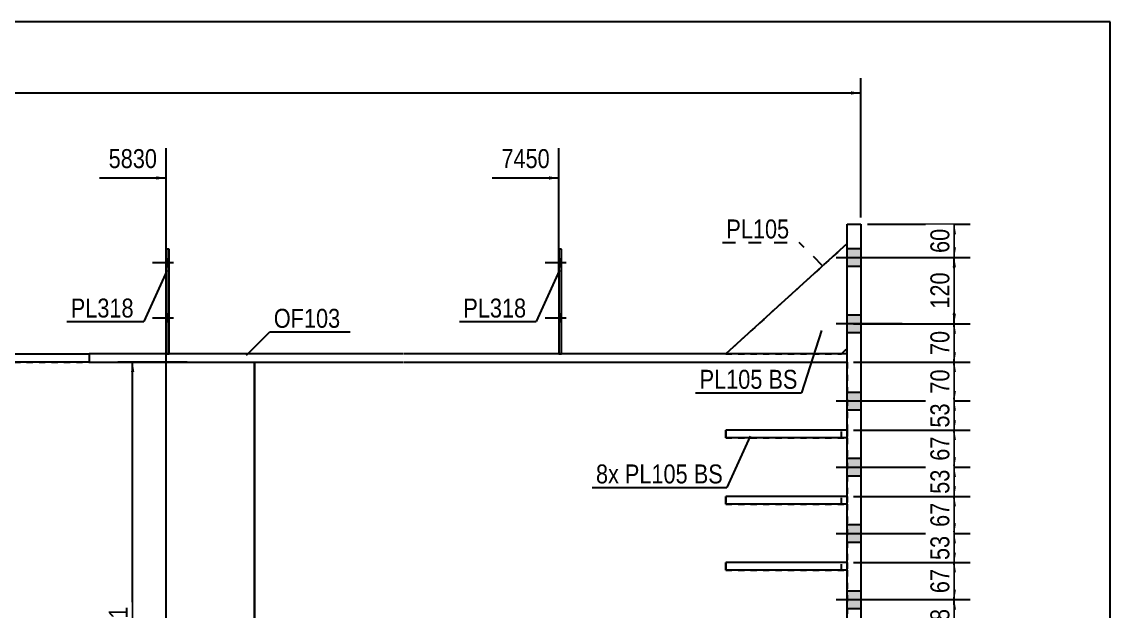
# Model space of a CAD drawing. Header units: millimetres. Extents: x -290 to 123, y -159 to 128.
# Drawn here: x -41.7 to 122.8, y 39.4 to 128.4 of the extents above; entities that cross this region are included whole.
import ezdxf

# ---------------------------------------------------------------- set-up
doc = ezdxf.new("R2010")
doc.units = ezdxf.units.MM
doc.linetypes.add('DXK_LINE_DOT1', pattern=[1.8814, 0.9407, -0.9407])
doc.linetypes.add('DXK_LINE_DOT2', pattern=[3.9198, 1.9599, -1.9599])
doc.styles.add('Arial Narrow', font='ARIALN.TTF', dxfattribs={"height": 0.2})

# ---------------------------------------------------------------- blocks, each defined once
blk = doc.blocks.new('Unknown-622979686-1210')
at = {"color": 5, "linetype": 'Continuous'}
for p, q in [((122.75, 128.37), (-287.25, 128.37)), ((122.75, -158.63), (122.75, 128.37))]:
    blk.add_line(p, q, dxfattribs=at)
blk = doc.blocks.new('Part-622979686-1565 - 1461')
at = {"color": 2, "linetype": 'Continuous'}
for p, q in [((64.65, 65.54), (64.65, 66.71)), ((82.98, 66.71), (64.65, 66.71)), ((82.98, 65.54), (64.65, 65.54))]:
    blk.add_line(p, q, dxfattribs=at)
at = {"color": 7, "linetype": 'DXK_LINE_DOT1'}
for p, q in [((82.15, 65.54), (82.15, 66.71)), ((82.98, 66.71), (82.98, 65.54))]:
    blk.add_line(p, q, dxfattribs=at)
blk = doc.blocks.new('Part-622979686-1484 - 1461')
at = {"color": 2, "linetype": 'Continuous'}
for p, q in [((82.98, 94.87), (64.65, 78.21)), ((82.15, 78.21), (82.98, 79.04))]:
    blk.add_line(p, q, dxfattribs=at)
at = {"color": 7, "linetype": 'DXK_LINE_DOT1'}
for p, q in [((82.98, 79.04), (82.98, 94.87)), ((64.65, 78.21), (82.15, 78.21))]:
    blk.add_line(p, q, dxfattribs=at)
blk = doc.blocks.new('Part-622979686-1728 - 1461')
at = {"color": 2, "linetype": 'Continuous'}
for p, q in [((39.86, 94.04), (39.44, 94.04)), ((39.44, 94.04), (39.44, 78.21)), ((39.86, 78.21), (39.86, 94.04))]:
    blk.add_line(p, q, dxfattribs=at)
at = {"color": 7, "linetype": 'DXK_LINE_DOT1'}
blk.add_line((39.44, 78.21), (39.86, 78.21), dxfattribs=at)
blk = doc.blocks.new('Part-622979686-1607 - 1461')
at = {"color": 7, "linetype": 'DXK_LINE_DOT1'}
for p, q in [((82.98, 46.71), (64.65, 46.71)), ((64.65, 46.71), (64.65, 45.54)), ((64.65, 45.54), (82.98, 45.54))]:
    blk.add_line(p, q, dxfattribs=at)
blk = doc.blocks.new('Part-622979686-1543 - 1461')
at = {"color": 7, "linetype": 'DXK_LINE_DOT1'}
for p, q in [((82.98, 94.87), (64.65, 78.21)), ((82.15, 78.21), (82.98, 79.04))]:
    blk.add_line(p, q, dxfattribs=at)
blk = doc.blocks.new('Part-622979686-1587 - 1461')
at = {"color": 7, "linetype": 'DXK_LINE_DOT1'}
for p, q in [((82.98, 66.71), (64.65, 66.71)), ((64.65, 66.71), (64.65, 65.54)), ((64.65, 65.54), (82.98, 65.54))]:
    blk.add_line(p, q, dxfattribs=at)
blk = doc.blocks.new('Part-622979686-1592 - 1461')
at = {"color": 2, "linetype": 'Continuous'}
for p, q in [((64.65, 55.54), (64.65, 56.71)), ((82.98, 56.71), (64.65, 56.71)), ((82.98, 55.54), (64.65, 55.54))]:
    blk.add_line(p, q, dxfattribs=at)
at = {"color": 7, "linetype": 'DXK_LINE_DOT1'}
for p, q in [((82.15, 55.54), (82.15, 56.71)), ((82.98, 56.71), (82.98, 55.54))]:
    blk.add_line(p, q, dxfattribs=at)
blk = doc.blocks.new('Part-622979686-1597 - 1461')
at = {"color": 7, "linetype": 'DXK_LINE_DOT1'}
for p, q in [((82.98, 56.71), (64.65, 56.71)), ((64.65, 56.71), (64.65, 55.54)), ((64.65, 55.54), (82.98, 55.54))]:
    blk.add_line(p, q, dxfattribs=at)
blk = doc.blocks.new('Part-622979686-1602 - 1461')
at = {"color": 2, "linetype": 'Continuous'}
for p, q in [((64.65, 45.54), (64.65, 46.71)), ((82.98, 46.71), (64.65, 46.71)), ((82.98, 45.54), (64.65, 45.54))]:
    blk.add_line(p, q, dxfattribs=at)
at = {"color": 7, "linetype": 'DXK_LINE_DOT1'}
for p, q in [((82.15, 45.54), (82.15, 46.71)), ((82.98, 46.71), (82.98, 45.54))]:
    blk.add_line(p, q, dxfattribs=at)
blk = doc.blocks.new('Part-622979686-1750 - 1461')
at = {"color": 7, "linetype": 'DXK_LINE_DOT1'}
blk.add_line((-54.15, 76.96), (-6.53, 76.96), dxfattribs=at)
at = {"color": 2, "linetype": 'Continuous'}
blk.add_line((-6.53, -7.5), (-6.53, 76.96), dxfattribs=at)
blk = doc.blocks.new('Part-622979686-1989 - 1461')
at = {"color": 2, "linetype": 'Continuous'}
for p, q in [((-54.15, 78.21), (-31.53, 78.21)), ((-31.53, 78.21), (-31.53, 76.96)), ((-31.53, 76.96), (-54.15, 76.96))]:
    blk.add_line(p, q, dxfattribs=at)
blk = doc.blocks.new('Bolt-622979686-1668 - 1461')
at = {"linetype": 'Continuous'}
for points in [[(-19.45, 91.37), (-19.45, 92.54), (-19.86, 92.54), (-19.86, 91.37)], [(-19.45, 91.37), (-19.45, 92.54), (-19.86, 92.54), (-19.86, 91.37)], [(-19.45, 83.04), (-19.45, 84.21), (-19.86, 84.21), (-19.86, 83.04)], [(-19.45, 83.04), (-19.45, 84.21), (-19.86, 84.21), (-19.86, 83.04)]]:
    blk.add_hatch(color=3, dxfattribs=at).paths.add_polyline_path(points)
at = {"color": 3, "linetype": 'Continuous'}
for p, q in [((-19.45, 92.54), (-19.86, 92.54)), ((-19.45, 92.54), (-19.86, 92.54)), ((-18.78, 91.96), (-21.95, 91.96)), ((-18.78, 91.96), (-21.95, 91.96)), ((-19.45, 91.37), (-19.86, 91.37)), ((-19.45, 91.37), (-19.86, 91.37)), ((-19.45, 84.21), (-19.86, 84.21)), ((-19.45, 84.21), (-19.86, 84.21)), ((-18.78, 83.62), (-21.95, 83.62)), ((-18.78, 83.62), (-21.95, 83.62)), ((-19.45, 83.04), (-19.86, 83.04)), ((-19.45, 83.04), (-19.86, 83.04))]:
    blk.add_line(p, q, dxfattribs=at)
blk = doc.blocks.new('Bolt-622979686-1669 - 1461')
at = {"linetype": 'Continuous'}
for points in [[(39.86, 91.37), (39.86, 92.54), (39.44, 92.54), (39.44, 91.37)], [(39.86, 91.37), (39.86, 92.54), (39.44, 92.54), (39.44, 91.37)], [(39.86, 83.04), (39.86, 84.21), (39.44, 84.21), (39.44, 83.04)], [(39.86, 83.04), (39.86, 84.21), (39.44, 84.21), (39.44, 83.04)]]:
    blk.add_hatch(color=3, dxfattribs=at).paths.add_polyline_path(points)
at = {"color": 3, "linetype": 'Continuous'}
for p, q in [((39.86, 92.54), (39.44, 92.54)), ((39.86, 92.54), (39.44, 92.54)), ((40.53, 91.96), (37.36, 91.96)), ((40.53, 91.96), (37.36, 91.96)), ((39.86, 91.37), (39.44, 91.37)), ((39.86, 91.37), (39.44, 91.37)), ((39.86, 84.21), (39.44, 84.21)), ((39.86, 84.21), (39.44, 84.21)), ((40.53, 83.62), (37.36, 83.62)), ((40.53, 83.62), (37.36, 83.62)), ((39.86, 83.04), (39.44, 83.04)), ((39.86, 83.04), (39.44, 83.04))]:
    blk.add_line(p, q, dxfattribs=at)
blk = doc.blocks.new('Part-622979686-1713 - 1461')
at = {"color": 2, "linetype": 'Continuous'}
for p, q in [((-31.53, 78.21), (-31.53, 76.96)), ((15.97, 78.21), (-31.53, 78.21)), ((82.98, 78.21), (16.07, 78.21)), ((-31.53, 76.96), (15.97, 76.96)), ((16.07, 76.96), (82.98, 76.96))]:
    blk.add_line(p, q, dxfattribs=at)
at = {"color": 7, "linetype": 'DXK_LINE_DOT1'}
blk.add_line((82.98, 76.96), (82.98, 78.21), dxfattribs=at)
blk = doc.blocks.new('Part-622979686-1723 - 1461')
at = {"color": 2, "linetype": 'Continuous'}
for p, q in [((-19.45, 94.04), (-19.86, 94.04)), ((-19.86, 94.04), (-19.86, 78.21)), ((-19.45, 78.21), (-19.45, 94.04))]:
    blk.add_line(p, q, dxfattribs=at)
at = {"color": 7, "linetype": 'DXK_LINE_DOT1'}
blk.add_line((-19.86, 78.21), (-19.45, 78.21), dxfattribs=at)
blk = doc.blocks.new('Bolt-622979686-1734 - 1461')
at = {"linetype": 'Continuous'}
for points in [[(82.98, 94.12), (82.98, 91.46), (85.07, 91.46), (85.07, 94.12)], [(82.98, 94.12), (82.98, 91.46), (85.07, 91.46), (85.07, 94.12)], [(82.98, 94.12), (82.98, 91.46), (85.07, 91.46), (85.07, 94.12)], [(82.98, 94.12), (82.98, 91.46), (85.07, 91.46), (85.07, 94.12)], [(82.98, 84.12), (82.98, 81.46), (85.07, 81.46), (85.07, 84.12)], [(82.98, 84.12), (82.98, 81.46), (85.07, 81.46), (85.07, 84.12)], [(82.98, 84.12), (82.98, 81.46), (85.07, 81.46), (85.07, 84.12)], [(82.98, 84.12), (82.98, 81.46), (85.07, 81.46), (85.07, 84.12)], [(82.98, 72.46), (82.98, 69.79), (85.07, 69.79), (85.07, 72.46)], [(82.98, 72.46), (82.98, 69.79), (85.07, 69.79), (85.07, 72.46)], [(82.98, 72.46), (82.98, 69.79), (85.07, 69.79), (85.07, 72.46)], [(82.98, 72.46), (82.98, 69.79), (85.07, 69.79), (85.07, 72.46)], [(82.98, 62.46), (82.98, 59.79), (85.07, 59.79), (85.07, 62.46)], [(82.98, 62.46), (82.98, 59.79), (85.07, 59.79), (85.07, 62.46)], [(82.98, 62.46), (82.98, 59.79), (85.07, 59.79), (85.07, 62.46)], [(82.98, 62.46), (82.98, 59.79), (85.07, 59.79), (85.07, 62.46)], [(82.98, 52.46), (82.98, 49.79), (85.07, 49.79), (85.07, 52.46)], [(82.98, 52.46), (82.98, 49.79), (85.07, 49.79), (85.07, 52.46)], [(82.98, 52.46), (82.98, 49.79), (85.07, 49.79), (85.07, 52.46)], [(82.98, 52.46), (82.98, 49.79), (85.07, 49.79), (85.07, 52.46)], [(82.98, 42.46), (82.98, 39.79), (85.07, 39.79), (85.07, 42.46)], [(82.98, 42.46), (82.98, 39.79), (85.07, 39.79), (85.07, 42.46)], [(82.98, 42.46), (82.98, 39.79), (85.07, 39.79), (85.07, 42.46)], [(82.98, 42.46), (82.98, 39.79), (85.07, 39.79), (85.07, 42.46)], [(82.98, 28.29), (82.98, 25.62), (85.07, 25.62), (85.07, 28.29)], [(82.98, 28.29), (82.98, 25.62), (85.07, 25.62), (85.07, 28.29)], [(82.98, 28.29), (82.98, 25.62), (85.07, 25.62), (85.07, 28.29)], [(82.98, 28.29), (82.98, 25.62), (85.07, 25.62), (85.07, 28.29)], [(82.98, 14.12), (82.98, 11.46), (85.07, 11.46), (85.07, 14.12)], [(82.98, 14.12), (82.98, 11.46), (85.07, 11.46), (85.07, 14.12)], [(82.98, 14.12), (82.98, 11.46), (85.07, 11.46), (85.07, 14.12)], [(82.98, 14.12), (82.98, 11.46), (85.07, 11.46), (85.07, 14.12)], [(82.98, 4.12), (82.98, 1.46), (85.07, 1.46), (85.07, 4.12)], [(82.98, 4.12), (82.98, 1.46), (85.07, 1.46), (85.07, 4.12)], [(82.98, 4.12), (82.98, 1.46), (85.07, 1.46), (85.07, 4.12)], [(82.98, 4.12), (82.98, 1.46), (85.07, 1.46), (85.07, 4.12)], [(82.98, -5.88), (82.98, -8.54), (85.07, -8.54), (85.07, -5.88)], [(82.98, -5.88), (82.98, -8.54), (85.07, -8.54), (85.07, -5.88)], [(82.98, -5.88), (82.98, -8.54), (85.07, -8.54), (85.07, -5.88)], [(82.98, -5.88), (82.98, -8.54), (85.07, -8.54), (85.07, -5.88)], [(82.98, -15.88), (82.98, -18.54), (85.07, -18.54), (85.07, -15.88)], [(82.98, -15.88), (82.98, -18.54), (85.07, -18.54), (85.07, -15.88)], [(82.98, -15.88), (82.98, -18.54), (85.07, -18.54), (85.07, -15.88)], [(82.98, -15.88), (82.98, -18.54), (85.07, -18.54), (85.07, -15.88)], [(82.98, -27.54), (82.98, -30.21), (85.07, -30.21), (85.07, -27.54)], [(82.98, -27.54), (82.98, -30.21), (85.07, -30.21), (85.07, -27.54)], [(82.98, -27.54), (82.98, -30.21), (85.07, -30.21), (85.07, -27.54)], [(82.98, -27.54), (82.98, -30.21), (85.07, -30.21), (85.07, -27.54)], [(82.98, -37.54), (82.98, -40.21), (85.07, -40.21), (85.07, -37.54)], [(82.98, -37.54), (82.98, -40.21), (85.07, -40.21), (85.07, -37.54)], [(82.98, -37.54), (82.98, -40.21), (85.07, -40.21), (85.07, -37.54)], [(82.98, -37.54), (82.98, -40.21), (85.07, -40.21), (85.07, -37.54)]]:
    blk.add_hatch(color=3, dxfattribs=at).paths.add_polyline_path(points)
at = {"color": 3, "linetype": 'Continuous'}
for p, q in [((82.98, 94.12), (85.07, 94.12)), ((82.98, 94.12), (85.07, 94.12)), ((82.98, 94.12), (85.07, 94.12)), ((82.98, 94.12), (85.07, 94.12)), ((81.34, 92.79), (91.32, 92.79)), ((81.34, 92.79), (91.32, 92.79)), ((81.34, 92.79), (91.32, 92.79)), ((81.34, 92.79), (91.32, 92.79)), ((82.98, 91.46), (85.07, 91.46)), ((82.98, 91.46), (85.07, 91.46)), ((82.98, 91.46), (85.07, 91.46)), ((82.98, 91.46), (85.07, 91.46)), ((82.98, 84.12), (85.07, 84.12)), ((82.98, 84.12), (85.07, 84.12)), ((82.98, 84.12), (85.07, 84.12)), ((82.98, 84.12), (85.07, 84.12)), ((81.34, 82.79), (91.32, 82.79)), ((81.34, 82.79), (91.32, 82.79)), ((81.34, 82.79), (91.32, 82.79)), ((81.34, 82.79), (91.32, 82.79)), ((82.98, 81.46), (85.07, 81.46)), ((82.98, 81.46), (85.07, 81.46)), ((82.98, 81.46), (85.07, 81.46)), ((82.98, 81.46), (85.07, 81.46)), ((82.98, 72.46), (85.07, 72.46)), ((82.98, 72.46), (85.07, 72.46)), ((82.98, 72.46), (85.07, 72.46)), ((82.98, 72.46), (85.07, 72.46)), ((81.34, 71.12), (91.32, 71.12)), ((81.34, 71.12), (91.32, 71.12)), ((81.34, 71.12), (91.32, 71.12)), ((81.34, 71.12), (91.32, 71.12)), ((82.98, 69.79), (85.07, 69.79)), ((82.98, 69.79), (85.07, 69.79)), ((82.98, 69.79), (85.07, 69.79)), ((82.98, 69.79), (85.07, 69.79)), ((81.34, 61.12), (91.32, 61.12)), ((81.34, 61.12), (91.32, 61.12)), ((81.34, 61.12), (91.32, 61.12)), ((81.34, 61.12), (91.32, 61.12)), ((82.98, 62.46), (85.07, 62.46)), ((82.98, 62.46), (85.07, 62.46)), ((82.98, 62.46), (85.07, 62.46)), ((82.98, 62.46), (85.07, 62.46)), ((82.98, 59.79), (85.07, 59.79)), ((82.98, 59.79), (85.07, 59.79)), ((82.98, 59.79), (85.07, 59.79)), ((82.98, 59.79), (85.07, 59.79)), ((81.34, 51.12), (91.32, 51.12)), ((81.34, 51.12), (91.32, 51.12)), ((81.34, 51.12), (91.32, 51.12)), ((81.34, 51.12), (91.32, 51.12)), ((82.98, 52.46), (85.07, 52.46)), ((82.98, 52.46), (85.07, 52.46)), ((82.98, 52.46), (85.07, 52.46)), ((82.98, 52.46), (85.07, 52.46)), ((82.98, 49.79), (85.07, 49.79)), ((82.98, 49.79), (85.07, 49.79)), ((82.98, 49.79), (85.07, 49.79)), ((82.98, 49.79), (85.07, 49.79)), ((81.34, 41.12), (91.32, 41.12)), ((81.34, 41.12), (91.32, 41.12)), ((81.34, 41.12), (91.32, 41.12)), ((81.34, 41.12), (91.32, 41.12)), ((82.98, 42.46), (85.07, 42.46)), ((82.98, 42.46), (85.07, 42.46)), ((82.98, 42.46), (85.07, 42.46)), ((82.98, 42.46), (85.07, 42.46)), ((82.98, 39.79), (85.07, 39.79)), ((82.98, 39.79), (85.07, 39.79)), ((82.98, 39.79), (85.07, 39.79)), ((82.98, 39.79), (85.07, 39.79)), ((82.98, 28.29), (85.07, 28.29)), ((82.98, 28.29), (85.07, 28.29)), ((82.98, 28.29), (85.07, 28.29)), ((82.98, 28.29), (85.07, 28.29)), ((81.34, 26.96), (91.32, 26.96)), ((81.34, 26.96), (91.32, 26.96)), ((81.34, 26.96), (91.32, 26.96)), ((81.34, 26.96), (91.32, 26.96)), ((82.98, 25.62), (85.07, 25.62)), ((82.98, 25.62), (85.07, 25.62)), ((82.98, 25.62), (85.07, 25.62)), ((82.98, 25.62), (85.07, 25.62)), ((82.98, 14.12), (85.07, 14.12)), ((82.98, 14.12), (85.07, 14.12)), ((82.98, 14.12), (85.07, 14.12)), ((82.98, 14.12), (85.07, 14.12)), ((81.34, 12.79), (91.32, 12.79)), ((81.34, 12.79), (91.32, 12.79)), ((81.34, 12.79), (91.32, 12.79)), ((81.34, 12.79), (91.32, 12.79)), ((82.98, 11.46), (85.07, 11.46)), ((82.98, 11.46), (85.07, 11.46)), ((82.98, 11.46), (85.07, 11.46)), ((82.98, 11.46), (85.07, 11.46)), ((82.98, 4.12), (85.07, 4.12)), ((82.98, 4.12), (85.07, 4.12)), ((82.98, 4.12), (85.07, 4.12)), ((82.98, 4.12), (85.07, 4.12)), ((81.34, 2.79), (91.32, 2.79)), ((81.34, 2.79), (91.32, 2.79)), ((81.34, 2.79), (91.32, 2.79)), ((81.34, 2.79), (91.32, 2.79)), ((82.98, 1.46), (85.07, 1.46)), ((82.98, 1.46), (85.07, 1.46)), ((82.98, 1.46), (85.07, 1.46)), ((82.98, 1.46), (85.07, 1.46)), ((82.98, -5.88), (85.07, -5.88)), ((82.98, -5.88), (85.07, -5.88)), ((82.98, -5.88), (85.07, -5.88)), ((82.98, -5.88), (85.07, -5.88)), ((81.34, -7.21), (91.32, -7.21)), ((81.34, -7.21), (91.32, -7.21)), ((81.34, -7.21), (91.32, -7.21)), ((81.34, -7.21), (91.32, -7.21)), ((82.98, -8.54), (85.07, -8.54)), ((82.98, -8.54), (85.07, -8.54)), ((82.98, -8.54), (85.07, -8.54)), ((82.98, -8.54), (85.07, -8.54)), ((82.98, -15.88), (85.07, -15.88)), ((82.98, -15.88), (85.07, -15.88)), ((82.98, -15.88), (85.07, -15.88)), ((82.98, -15.88), (85.07, -15.88)), ((81.34, -17.21), (91.32, -17.21)), ((81.34, -17.21), (91.32, -17.21)), ((81.34, -17.21), (91.32, -17.21)), ((81.34, -17.21), (91.32, -17.21)), ((82.98, -18.54), (85.07, -18.54)), ((82.98, -18.54), (85.07, -18.54)), ((82.98, -18.54), (85.07, -18.54)), ((82.98, -18.54), (85.07, -18.54)), ((82.98, -27.54), (85.07, -27.54)), ((82.98, -27.54), (85.07, -27.54)), ((82.98, -27.54), (85.07, -27.54)), ((82.98, -27.54), (85.07, -27.54)), ((81.34, -28.88), (91.32, -28.88)), ((81.34, -28.88), (91.32, -28.88)), ((81.34, -28.88), (91.32, -28.88)), ((81.34, -28.88), (91.32, -28.88)), ((82.98, -30.21), (85.07, -30.21)), ((82.98, -30.21), (85.07, -30.21)), ((82.98, -30.21), (85.07, -30.21)), ((82.98, -30.21), (85.07, -30.21)), ((82.98, -37.54), (85.07, -37.54)), ((82.98, -37.54), (85.07, -37.54)), ((82.98, -37.54), (85.07, -37.54)), ((82.98, -37.54), (85.07, -37.54)), ((81.34, -38.88), (91.32, -38.88)), ((81.34, -38.88), (91.32, -38.88)), ((81.34, -38.88), (91.32, -38.88)), ((81.34, -38.88), (91.32, -38.88)), ((82.98, -40.21), (85.07, -40.21)), ((82.98, -40.21), (85.07, -40.21)), ((82.98, -40.21), (85.07, -40.21)), ((82.98, -40.21), (85.07, -40.21))]:
    blk.add_line(p, q, dxfattribs=at)
blk = doc.blocks.new('Part-622979686-1876 - 1461')
at = {"color": 2, "linetype": 'Continuous'}
for p, q in [((82.98, 97.79), (85.07, 97.79)), ((82.98, -43.88), (82.98, 97.79)), ((85.07, 97.79), (85.07, -43.88)), ((85.07, -43.88), (82.98, -43.88))]:
    blk.add_line(p, q, dxfattribs=at)
blk = doc.blocks.new('Part-622979686-2011 - 1461')
at = {"color": 2, "linetype": 'Continuous'}
blk.add_line((-6.53, 76.96), (-6.53, -7.5), dxfattribs=at)
at = {"color": 7, "linetype": 'DXK_LINE_DOT1'}
for p, q in [((-6.53, 76.96), (15.97, 76.96)), ((16.07, 76.96), (82.98, 76.96)), ((82.98, 76.96), (82.98, 66.71)), ((82.98, 65.54), (82.98, 56.71)), ((82.98, 55.54), (82.98, 46.71)), ((82.98, 45.54), (82.98, 34.62)), ((82.98, 33.46), (82.98, 20.46)), ((82.98, 19.29), (82.98, 8.37)), ((82.98, 7.21), (82.98, -1.63)), ((82.98, -2.79), (82.98, -11.63)), ((-6.53, -7.5), (15.97, -9.62)), ((82.98, -12.79), (82.98, -23.04)), ((16.07, -16.75), (82.98, -23.04))]:
    blk.add_line(p, q, dxfattribs=at)
blk = doc.blocks.new('StraightDimension-622979686-2651 - 1461')
at = {"linetype": 'Continuous'}
for points in [[(-25.21, 75.46), (-24.96, 76.96), (-24.71, 75.46)], [(-24.71, -0.78), (-24.96, -2.28), (-25.21, -0.78)]]:
    blk.add_hatch(color=7, dxfattribs=at).paths.add_polyline_path(points)
at = {"color": 7, "linetype": 'Continuous'}
for p, q in [((-16.7, 76.96), (-27.21, 76.96)), ((-24.96, -2.28), (-24.96, 76.96)), ((-20, -2.28), (-27.21, -2.28))]:
    blk.add_line(p, q, dxfattribs=at)
at = {"color": 0}
blk.add_wipeout([(-25.11, 40.68), (-29.31, 40.68), (-29.31, 34), (-25.11, 34)], dxfattribs=at)
at = {"color": 3, "style": 'Arial Narrow'}
blk.add_text('951', height=2.863, rotation=90.0002, dxfattribs=at).set_placement((-25.71, 34.6))
blk = doc.blocks.new('StraightDimension-622979686-2385 - 1461')
at = {"linetype": 'Continuous'}
for points in [[(98.94, 39.62), (99.19, 41.12), (99.44, 39.62)], [(99.44, 36.12), (99.19, 34.62), (98.94, 36.12)]]:
    blk.add_hatch(color=7, dxfattribs=at).paths.add_polyline_path(points)
at = {"color": 7, "linetype": 'Continuous'}
for p, q in [((83.98, 41.12), (101.59, 41.12)), ((99.19, 34.62), (99.19, 41.12)), ((83.98, 34.62), (101.59, 34.62))]:
    blk.add_line(p, q, dxfattribs=at)
at = {"color": 0}
blk.add_wipeout([(99.04, 40.3), (94.84, 40.3), (94.84, 35.45), (99.04, 35.45)], dxfattribs=at)
at = {"color": 3, "style": 'Arial Narrow'}
blk.add_text('78', height=2.863, rotation=90.0002, dxfattribs=at).set_placement((98.44, 36.05))
blk = doc.blocks.new('StraightDimension-622979686-33576 - 1461')
at = {"linetype": 'Continuous'}
blk.add_hatch(color=7, dxfattribs=at).paths.add_polyline_path([(-21.39, 105.03), (-19.89, 104.78), (-21.39, 104.53)])
at = {"color": 7, "linetype": 'Continuous'}
for p, q in [((-19.89, 0.64), (-19.89, 109.28)), ((-29.96, 104.78), (-19.89, 104.78))]:
    blk.add_line(p, q, dxfattribs=at)
at = {"color": 0}
blk.add_wipeout([(-20.67, 105.68), (-20.67, 109.88), (-29.18, 109.88), (-29.18, 105.68)], dxfattribs=at)
at = {"color": 3, "style": 'Arial Narrow'}
blk.add_text('5830', height=2.863, dxfattribs=at).set_placement((-28.58, 106.28))
blk = doc.blocks.new('StraightDimension-622979686-2255 - 1461')
at = {"linetype": 'Continuous'}
blk.add_hatch(color=7, dxfattribs=at).paths.add_polyline_path([(83.57, 117.87), (85.07, 117.62), (83.57, 117.37)])
at = {"color": 7, "linetype": 'Continuous'}
for p, q in [((85.07, 98.79), (85.07, 119.87)), ((-251.25, 117.62), (85.07, 117.62))]:
    blk.add_line(p, q, dxfattribs=at)
blk = doc.blocks.new('StraightDimension-622979686-2264 - 1461')
at = {"linetype": 'Continuous'}
for points in [[(98.94, 96.29), (99.19, 97.79), (99.44, 96.29)], [(99.44, 94.29), (99.19, 92.79), (98.94, 94.29)]]:
    blk.add_hatch(color=7, dxfattribs=at).paths.add_polyline_path(points)
at = {"color": 7, "linetype": 'Continuous'}
for p, q in [((86.07, 97.79), (101.59, 97.79)), ((99.19, 92.79), (99.19, 97.79)), ((83.98, 92.79), (101.59, 92.79))]:
    blk.add_line(p, q, dxfattribs=at)
at = {"color": 0}
blk.add_wipeout([(99.04, 97.72), (94.84, 97.72), (94.84, 92.86), (99.04, 92.86)], dxfattribs=at)
at = {"color": 3, "style": 'Arial Narrow'}
blk.add_text('60', height=2.863, rotation=90.0002, dxfattribs=at).set_placement((98.44, 93.46))
blk = doc.blocks.new('StraightDimension-622979686-2277 - 1461')
at = {"linetype": 'Continuous'}
for points in [[(98.94, 91.29), (99.19, 92.79), (99.44, 91.29)], [(99.44, 84.28), (99.19, 82.78), (98.94, 84.28)]]:
    blk.add_hatch(color=7, dxfattribs=at).paths.add_polyline_path(points)
at = {"color": 7, "linetype": 'Continuous'}
for p, q in [((83.98, 92.79), (101.59, 92.79)), ((99.19, 82.78), (99.19, 92.79)), ((83.98, 82.78), (101.59, 82.78))]:
    blk.add_line(p, q, dxfattribs=at)
at = {"color": 0}
blk.add_wipeout([(99.04, 91.13), (94.84, 91.13), (94.84, 84.45), (99.04, 84.45)], dxfattribs=at)
at = {"color": 3, "style": 'Arial Narrow'}
blk.add_text('120', height=2.863, rotation=90.0002, dxfattribs=at).set_placement((98.44, 85.05))
blk = doc.blocks.new('StraightDimension-622979686-2293 - 1461')
at = {"linetype": 'Continuous'}
for points in [[(98.94, 81.28), (99.19, 82.78), (99.44, 81.28)], [(99.44, 78.46), (99.19, 76.96), (98.94, 78.46)]]:
    blk.add_hatch(color=7, dxfattribs=at).paths.add_polyline_path(points)
at = {"color": 7, "linetype": 'Continuous'}
for p, q in [((83.98, 82.78), (101.59, 82.78)), ((99.19, 76.96), (99.19, 82.78)), ((83.98, 76.96), (101.59, 76.96))]:
    blk.add_line(p, q, dxfattribs=at)
at = {"color": 0}
blk.add_wipeout([(99.04, 82.3), (94.84, 82.3), (94.84, 77.44), (99.04, 77.44)], dxfattribs=at)
at = {"color": 3, "style": 'Arial Narrow'}
blk.add_text('70', height=2.863, rotation=90.0002, dxfattribs=at).set_placement((98.44, 78.04))
blk = doc.blocks.new('StraightDimension-622979686-2300 - 1461')
at = {"linetype": 'Continuous'}
for points in [[(98.94, 75.46), (99.19, 76.96), (99.44, 75.46)], [(99.44, 72.63), (99.19, 71.13), (98.94, 72.63)]]:
    blk.add_hatch(color=7, dxfattribs=at).paths.add_polyline_path(points)
at = {"color": 7, "linetype": 'Continuous'}
for p, q in [((83.98, 76.96), (101.59, 76.96)), ((99.19, 71.13), (99.19, 76.96)), ((83.98, 71.13), (101.59, 71.13))]:
    blk.add_line(p, q, dxfattribs=at)
at = {"color": 0}
blk.add_wipeout([(99.04, 76.47), (94.84, 76.47), (94.84, 71.62), (99.04, 71.62)], dxfattribs=at)
at = {"color": 3, "style": 'Arial Narrow'}
blk.add_text('70', height=2.863, rotation=90.0002, dxfattribs=at).set_placement((98.44, 72.22))
blk = doc.blocks.new('StraightDimension-622979686-2308 - 1461')
at = {"linetype": 'Continuous'}
for points in [[(98.94, 69.63), (99.19, 71.13), (99.44, 69.63)], [(99.44, 68.21), (99.19, 66.71), (98.94, 68.21)]]:
    blk.add_hatch(color=7, dxfattribs=at).paths.add_polyline_path(points)
at = {"color": 7, "linetype": 'Continuous'}
for p, q in [((83.98, 71.13), (101.59, 71.13)), ((99.19, 66.71), (99.19, 71.13)), ((83.98, 66.71), (101.59, 66.71))]:
    blk.add_line(p, q, dxfattribs=at)
at = {"color": 0}
blk.add_wipeout([(99.04, 71.35), (94.84, 71.35), (94.84, 66.49), (99.04, 66.49)], dxfattribs=at)
at = {"color": 3, "style": 'Arial Narrow'}
blk.add_text('53', height=2.863, rotation=90.0002, dxfattribs=at).set_placement((98.44, 67.09))
blk = doc.blocks.new('StraightDimension-622979686-2320 - 1461')
at = {"linetype": 'Continuous'}
for points in [[(98.94, 65.21), (99.19, 66.71), (99.44, 65.21)], [(99.44, 62.62), (99.19, 61.12), (98.94, 62.62)]]:
    blk.add_hatch(color=7, dxfattribs=at).paths.add_polyline_path(points)
at = {"color": 7, "linetype": 'Continuous'}
for p, q in [((83.98, 66.71), (101.59, 66.71)), ((99.19, 61.12), (99.19, 66.71)), ((83.98, 61.12), (101.59, 61.12))]:
    blk.add_line(p, q, dxfattribs=at)
at = {"color": 0}
blk.add_wipeout([(99.04, 66.34), (94.84, 66.34), (94.84, 61.49), (99.04, 61.49)], dxfattribs=at)
at = {"color": 3, "style": 'Arial Narrow'}
blk.add_text('67', height=2.863, rotation=90.0002, dxfattribs=at).set_placement((98.44, 62.09))
blk = doc.blocks.new('StraightDimension-622979686-2333 - 1461')
at = {"linetype": 'Continuous'}
for points in [[(98.94, 59.62), (99.19, 61.12), (99.44, 59.62)], [(99.44, 58.21), (99.19, 56.71), (98.94, 58.21)]]:
    blk.add_hatch(color=7, dxfattribs=at).paths.add_polyline_path(points)
at = {"color": 7, "linetype": 'Continuous'}
for p, q in [((83.98, 61.12), (101.59, 61.12)), ((99.19, 56.71), (99.19, 61.12)), ((83.98, 56.71), (101.59, 56.71))]:
    blk.add_line(p, q, dxfattribs=at)
at = {"color": 0}
blk.add_wipeout([(99.04, 61.34), (94.84, 61.34), (94.84, 56.49), (99.04, 56.49)], dxfattribs=at)
at = {"color": 3, "style": 'Arial Narrow'}
blk.add_text('53', height=2.863, rotation=90.0002, dxfattribs=at).set_placement((98.44, 57.09))
blk = doc.blocks.new('StraightDimension-622979686-2346 - 1461')
at = {"linetype": 'Continuous'}
for points in [[(98.94, 55.21), (99.19, 56.71), (99.44, 55.21)], [(99.44, 52.62), (99.19, 51.12), (98.94, 52.62)]]:
    blk.add_hatch(color=7, dxfattribs=at).paths.add_polyline_path(points)
at = {"color": 7, "linetype": 'Continuous'}
for p, q in [((83.98, 56.71), (101.59, 56.71)), ((99.19, 51.12), (99.19, 56.71)), ((83.98, 51.12), (101.59, 51.12))]:
    blk.add_line(p, q, dxfattribs=at)
at = {"color": 0}
blk.add_wipeout([(99.04, 56.34), (94.84, 56.34), (94.84, 51.49), (99.04, 51.49)], dxfattribs=at)
at = {"color": 3, "style": 'Arial Narrow'}
blk.add_text('67', height=2.863, rotation=90.0002, dxfattribs=at).set_placement((98.44, 52.09))
blk = doc.blocks.new('StraightDimension-622979686-2359 - 1461')
at = {"linetype": 'Continuous'}
for points in [[(98.94, 49.62), (99.19, 51.12), (99.44, 49.62)], [(99.44, 48.21), (99.19, 46.71), (98.94, 48.21)]]:
    blk.add_hatch(color=7, dxfattribs=at).paths.add_polyline_path(points)
at = {"color": 7, "linetype": 'Continuous'}
for p, q in [((83.98, 51.12), (101.59, 51.12)), ((99.19, 46.71), (99.19, 51.12)), ((83.98, 46.71), (101.59, 46.71))]:
    blk.add_line(p, q, dxfattribs=at)
at = {"color": 0}
blk.add_wipeout([(99.04, 51.34), (94.84, 51.34), (94.84, 46.49), (99.04, 46.49)], dxfattribs=at)
at = {"color": 3, "style": 'Arial Narrow'}
blk.add_text('53', height=2.863, rotation=90.0002, dxfattribs=at).set_placement((98.44, 47.09))
blk = doc.blocks.new('StraightDimension-622979686-2372 - 1461')
at = {"linetype": 'Continuous'}
for points in [[(98.94, 45.21), (99.19, 46.71), (99.44, 45.21)], [(99.44, 42.62), (99.19, 41.12), (98.94, 42.62)]]:
    blk.add_hatch(color=7, dxfattribs=at).paths.add_polyline_path(points)
at = {"color": 7, "linetype": 'Continuous'}
for p, q in [((83.98, 46.71), (101.59, 46.71)), ((99.19, 41.12), (99.19, 46.71)), ((83.98, 41.12), (101.59, 41.12))]:
    blk.add_line(p, q, dxfattribs=at)
at = {"color": 0}
blk.add_wipeout([(99.04, 46.34), (94.84, 46.34), (94.84, 41.49), (99.04, 41.49)], dxfattribs=at)
at = {"color": 3, "style": 'Arial Narrow'}
blk.add_text('67', height=2.863, rotation=90.0002, dxfattribs=at).set_placement((98.44, 42.09))
blk = doc.blocks.new('StraightDimension-622979686-33575 - 1461')
at = {"linetype": 'Continuous'}
blk.add_hatch(color=7, dxfattribs=at).paths.add_polyline_path([(37.94, 105.03), (39.44, 104.78), (37.94, 104.53)])
at = {"color": 7, "linetype": 'Continuous'}
for p, q in [((39.44, 89.79), (39.44, 109.28)), ((29.38, 104.78), (39.44, 104.78))]:
    blk.add_line(p, q, dxfattribs=at)
at = {"color": 0}
blk.add_wipeout([(38.67, 105.68), (38.67, 109.88), (30.16, 109.88), (30.16, 105.68)], dxfattribs=at)
at = {"color": 3, "style": 'Arial Narrow'}
blk.add_text('7450', height=2.863, dxfattribs=at).set_placement((30.76, 106.28))
blk = doc.blocks.new('Mark-622979686-1819 - 1461')
at = {"color": 7, "linetype": 'DXK_LINE_DOT2'}
blk.add_line((79.29, 91.52), (75.76, 95.05), dxfattribs=at)
at = {"color": 0}
blk.add_wipeout([(74.26, 95.65), (74.26, 98.65), (64.75, 98.65), (64.75, 95.65)], dxfattribs=at)
blk.add_wipeout([(74.26, 95.65), (74.26, 98.65), (64.75, 98.65), (64.75, 95.65)], dxfattribs=at)
at = {"color": 7, "linetype": 'DXK_LINE_DOT2'}
blk.add_line((64.15, 95.05), (75.76, 95.05), dxfattribs=at)
at = {"color": 3, "style": 'Arial Narrow'}
blk.add_text('PL105', height=2.863, dxfattribs=at).set_placement((64.75, 95.65))
blk = doc.blocks.new('Mark-622979686-1709 - 1461')
at = {"color": 0}
blk.add_wipeout([(6.42, 82.16), (6.42, 85.16), (-3.63, 85.16), (-3.63, 82.16)], dxfattribs=at)
blk.add_wipeout([(6.42, 82.16), (6.42, 85.16), (-3.63, 85.16), (-3.63, 82.16)], dxfattribs=at)
at = {"color": 7, "linetype": 'Continuous'}
for p, q in [((-7.76, 78.02), (-4.23, 81.56)), ((-4.23, 81.56), (7.92, 81.56))]:
    blk.add_line(p, q, dxfattribs=at)
at = {"color": 3, "style": 'Arial Narrow'}
blk.add_text('OF103', height=2.863, dxfattribs=at).set_placement((-3.63, 82.16))
blk = doc.blocks.new('Mark-622979686-1719 - 1461')
at = {"color": 7, "linetype": 'Continuous'}
blk.add_line((-19.76, 90.85), (-23.29, 83.11), dxfattribs=at)
at = {"color": 0}
blk.add_wipeout([(-24.79, 83.71), (-24.79, 86.71), (-34.3, 86.71), (-34.3, 83.71)], dxfattribs=at)
blk.add_wipeout([(-24.79, 83.71), (-24.79, 86.71), (-34.3, 86.71), (-34.3, 83.71)], dxfattribs=at)
at = {"color": 7, "linetype": 'Continuous'}
blk.add_line((-34.9, 83.11), (-23.29, 83.11), dxfattribs=at)
at = {"color": 3, "style": 'Arial Narrow'}
blk.add_text('PL318', height=2.863, dxfattribs=at).set_placement((-34.3, 83.71))
blk = doc.blocks.new('Mark-622979686-1724 - 1461')
at = {"color": 7, "linetype": 'Continuous'}
blk.add_line((39.55, 90.85), (36.02, 83.11), dxfattribs=at)
at = {"color": 0}
blk.add_wipeout([(34.52, 83.71), (34.52, 86.71), (25.01, 86.71), (25.01, 83.71)], dxfattribs=at)
blk.add_wipeout([(34.52, 83.71), (34.52, 86.71), (25.01, 86.71), (25.01, 83.71)], dxfattribs=at)
at = {"color": 7, "linetype": 'Continuous'}
blk.add_line((24.41, 83.11), (36.02, 83.11), dxfattribs=at)
at = {"color": 3, "style": 'Arial Narrow'}
blk.add_text('PL318', height=2.863, dxfattribs=at).set_placement((25.01, 83.71))
blk = doc.blocks.new('MarkSet-622979686-2775 - 1461')
at = {"color": 0}
for points in [[(70.21, 72.95), (70.21, 75.95), (60.71, 75.95), (60.71, 72.95)], [(75.5, 72.95), (75.5, 75.95), (71.11, 75.95), (71.11, 72.95)]]:
    blk.add_wipeout(points, dxfattribs=at)
for points in [[(70.21, 72.95), (70.21, 75.95), (60.71, 75.95), (60.71, 72.95)], [(75.5, 72.95), (75.5, 75.95), (71.11, 75.95), (71.11, 72.95)]]:
    blk.add_wipeout(points, dxfattribs=at)
at = {"color": 7, "linetype": 'Continuous'}
for p in [(79.1, 81.74), (60.11, 72.35)]:
    blk.add_line(p, (76.1, 72.35), dxfattribs=at)
at = {"color": 3, "style": 'Arial Narrow'}
for s, p in [('PL105', (60.71, 72.95)), ('BS', (71.11, 72.95))]:
    blk.add_text(s, height=2.863, dxfattribs=at).set_placement(p)
blk = doc.blocks.new('MarkSet-622979686-2804 - 1461')
at = {"color": 0}
for points in [[(48.52, 58.66), (48.52, 61.66), (45.05, 61.66), (45.05, 58.66)], [(58.93, 58.66), (58.93, 61.66), (49.42, 61.66), (49.42, 58.66)], [(64.21, 58.66), (64.21, 61.66), (59.83, 61.66), (59.83, 58.66)]]:
    blk.add_wipeout(points, dxfattribs=at)
for points in [[(48.52, 58.66), (48.52, 61.66), (45.05, 61.66), (45.05, 58.66)], [(58.93, 58.66), (58.93, 61.66), (49.42, 61.66), (49.42, 58.66)], [(64.21, 58.66), (64.21, 61.66), (59.83, 61.66), (59.83, 58.66)]]:
    blk.add_wipeout(points, dxfattribs=at)
at = {"color": 7, "linetype": 'Continuous'}
for p in [(68.34, 65.8), (44.45, 58.06)]:
    blk.add_line(p, (64.81, 58.06), dxfattribs=at)
at = {"color": 3, "style": 'Arial Narrow'}
for s, p in [('8x', (45.05, 58.66)), ('PL105', (49.42, 58.66)), ('BS', (59.83, 58.66))]:
    blk.add_text(s, height=2.863, dxfattribs=at).set_placement(p)

msp = doc.modelspace()

# ---------------------------------------------------------------- block references
for name in ['Unknown-622979686-1210', 'Part-622979686-1876 - 1461', 'Part-622979686-1723 - 1461', 'Part-622979686-1728 - 1461', 'Part-622979686-1484 - 1461', 'Part-622979686-1543 - 1461', 'Bolt-622979686-1734 - 1461', 'Bolt-622979686-1668 - 1461', 'Bolt-622979686-1669 - 1461', 'Part-622979686-1989 - 1461', 'Part-622979686-1713 - 1461', 'Part-622979686-1750 - 1461', 'Part-622979686-2011 - 1461', 'Part-622979686-1565 - 1461', 'Part-622979686-1587 - 1461', 'Part-622979686-1592 - 1461', 'Part-622979686-1597 - 1461', 'Part-622979686-1607 - 1461', 'Part-622979686-1602 - 1461']:
    msp.add_blockref(name, (0, 0))

# ---------------------------------------------------------------- next in the draw order: block references
for name in ['StraightDimension-622979686-2651 - 1461', 'MarkSet-622979686-2804 - 1461', 'StraightDimension-622979686-2385 - 1461']:
    msp.add_blockref(name, (0, 0))

# ---------------------------------------------------------------- next in the draw order: block references
msp.add_blockref('StraightDimension-622979686-33576 - 1461', (0, 0))

# ---------------------------------------------------------------- next in the draw order: block references
msp.add_blockref('StraightDimension-622979686-2255 - 1461', (0, 0))

# ---------------------------------------------------------------- next in the draw order: block references
for name in ['StraightDimension-622979686-33575 - 1461', 'Mark-622979686-1819 - 1461', 'StraightDimension-622979686-2264 - 1461', 'Mark-622979686-1719 - 1461', 'Mark-622979686-1709 - 1461', 'MarkSet-622979686-2775 - 1461']:
    msp.add_blockref(name, (0, 0))

# ---------------------------------------------------------------- next in the draw order: block references
for name in ['StraightDimension-622979686-2277 - 1461', 'Mark-622979686-1724 - 1461']:
    msp.add_blockref(name, (0, 0))

# ---------------------------------------------------------------- next in the draw order: block references
msp.add_blockref('StraightDimension-622979686-2293 - 1461', (0, 0))

# ---------------------------------------------------------------- next in the draw order: block references
msp.add_blockref('StraightDimension-622979686-2300 - 1461', (0, 0))

# ---------------------------------------------------------------- next in the draw order: block references
msp.add_blockref('StraightDimension-622979686-2308 - 1461', (0, 0))

# ---------------------------------------------------------------- next in the draw order: block references
msp.add_blockref('StraightDimension-622979686-2320 - 1461', (0, 0))

# ---------------------------------------------------------------- next in the draw order: block references
msp.add_blockref('StraightDimension-622979686-2333 - 1461', (0, 0))

# ---------------------------------------------------------------- next in the draw order: block references
msp.add_blockref('StraightDimension-622979686-2346 - 1461', (0, 0))

# ---------------------------------------------------------------- next in the draw order: block references
msp.add_blockref('StraightDimension-622979686-2359 - 1461', (0, 0))

# ---------------------------------------------------------------- next in the draw order: block references
msp.add_blockref('StraightDimension-622979686-2372 - 1461', (0, 0))

doc.saveas('drawing.dxf')
